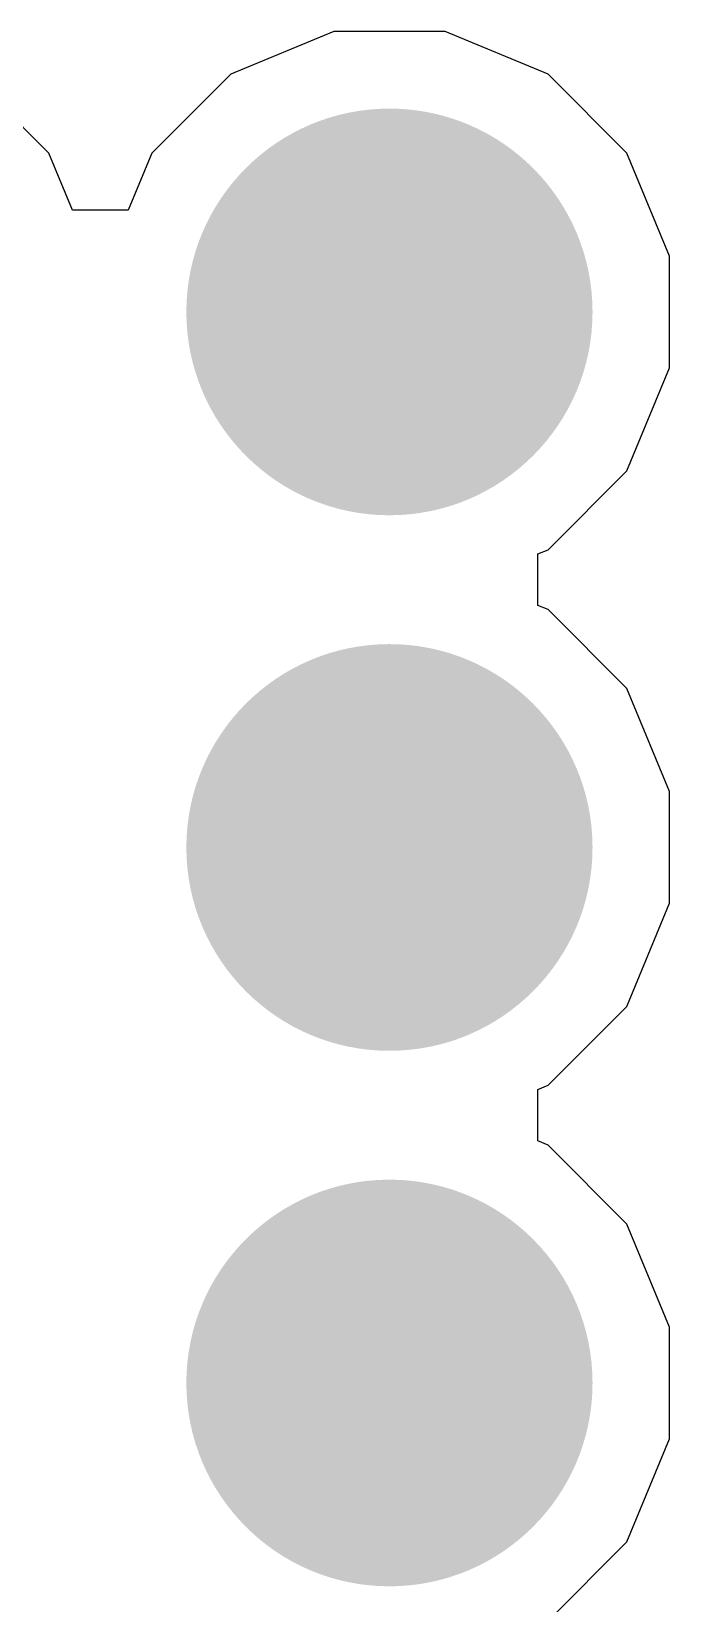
# Model space of a CAD drawing. Header units: inches. Extents: x -5 to 5328, y -4 to 5281.
# Drawn here: x 129.526 to 130.788, y 100.319 to 103.424 of the extents above; entities that cross this region are included whole.
import ezdxf

# ---------------------------------------------------------------- set-up
doc = ezdxf.new("R2010")
doc.units = ezdxf.units.IN
for name, color, linetype in [('Bottom Layer', 5, 'Continuous'), ('Bottom Solder', 6, 'Continuous'), ('Drill Drawing', 1, 'Continuous'), ('Layer 1', 16, 'Continuous'), ('Layer 2', 76, 'Continuous'), ('Top Layer', 1, 'Continuous'), ('Top Solder', 216, 'Continuous'), ('Via Holes', 16, 'Continuous')]:
    doc.layers.add(name, color=color, linetype=linetype)

msp = doc.modelspace()

# ---------------------------------------------------------------- hatches: boundary and pattern name
at = {"layer": 'Bottom Layer'}
h = msp.add_hatch(color=5, dxfattribs=at)
edge = h.paths.add_edge_path()
edge.add_arc((130.2342, 102.8697), 0.3, 0, 360)
h = msp.add_hatch(color=5, dxfattribs=at)
edge = h.paths.add_edge_path()
edge.add_arc((130.2342, 101.812), 0.3, 0, 360)
h = msp.add_hatch(color=5, dxfattribs=at)
edge = h.paths.add_edge_path()
edge.add_arc((130.2342, 100.7543), 0.3, 0, 360)
at = {"layer": 'Bottom Solder'}
h = msp.add_hatch(color=6, dxfattribs=at)
edge = h.paths.add_edge_path()
edge.add_arc((130.2342, 102.8697), 0.4016, 0, 360)
h = msp.add_hatch(color=6, dxfattribs=at)
edge = h.paths.add_edge_path()
edge.add_arc((130.2342, 101.812), 0.4016, 0, 360)
h = msp.add_hatch(color=6, dxfattribs=at)
edge = h.paths.add_edge_path()
edge.add_arc((130.2342, 100.7543), 0.4016, 0, 360)
at = {"layer": 'Layer 1'}
h = msp.add_hatch(color=16, dxfattribs=at)
edge = h.paths.add_edge_path()
edge.add_arc((130.2342, 102.8697), 0.3, 0, 360)
h = msp.add_hatch(color=16, dxfattribs=at)
edge = h.paths.add_edge_path()
edge.add_arc((130.2342, 101.812), 0.3, 0, 360)
h = msp.add_hatch(color=16, dxfattribs=at)
edge = h.paths.add_edge_path()
edge.add_arc((130.2342, 100.7543), 0.3, 0, 360)
at = {"layer": 'Layer 2'}
h = msp.add_hatch(color=76, dxfattribs=at)
edge = h.paths.add_edge_path()
edge.add_arc((130.2342, 102.8697), 0.3, 0, 360)
h = msp.add_hatch(color=76, dxfattribs=at)
edge = h.paths.add_edge_path()
edge.add_arc((130.2342, 101.812), 0.3, 0, 360)
h = msp.add_hatch(color=76, dxfattribs=at)
edge = h.paths.add_edge_path()
edge.add_arc((130.2342, 100.7543), 0.3, 0, 360)
at = {"layer": 'Top Layer'}
h = msp.add_hatch(color=1, dxfattribs=at)
edge = h.paths.add_edge_path()
edge.add_arc((130.2342, 102.8697), 0.3, 0, 360)
h = msp.add_hatch(color=1, dxfattribs=at)
edge = h.paths.add_edge_path()
edge.add_arc((130.2342, 101.812), 0.3, 0, 360)
h = msp.add_hatch(color=1, dxfattribs=at)
edge = h.paths.add_edge_path()
edge.add_arc((130.2342, 100.7543), 0.3, 0, 360)
at = {"layer": 'Top Solder'}
h = msp.add_hatch(color=216, dxfattribs=at)
edge = h.paths.add_edge_path()
edge.add_arc((130.2342, 102.8697), 0.4016, 0, 360)
h = msp.add_hatch(color=216, dxfattribs=at)
edge = h.paths.add_edge_path()
edge.add_arc((130.2342, 101.812), 0.4016, 0, 360)
h = msp.add_hatch(color=216, dxfattribs=at)
edge = h.paths.add_edge_path()
edge.add_arc((130.2342, 100.7543), 0.4016, 0, 360)
at = {"layer": 'Via Holes'}
h = msp.add_hatch(color=7, dxfattribs=at)
edge = h.paths.add_edge_path()
edge.add_arc((130.2342, 102.8697), 0.15, 0, 360)
h = msp.add_hatch(color=7, dxfattribs=at)
edge = h.paths.add_edge_path()
edge.add_arc((130.2342, 101.812), 0.15, 0, 360)
h = msp.add_hatch(color=7, dxfattribs=at)
edge = h.paths.add_edge_path()
edge.add_arc((130.2342, 100.7543), 0.15, 0, 360)

# ---------------------------------------------------------------- linework, layer by layer
at = {"layer": 'Bottom Layer'}
for p, q in [((130.124, 103.4237), (129.9204, 103.3394)), ((130.3444, 103.4237), (130.124, 103.4237)), ((130.548, 103.3394), (130.3444, 103.4237)), ((129.5608, 103.1835), (129.405, 103.3394)), ((129.9204, 103.3394), (129.7645, 103.1835)), ((130.7038, 103.1835), (130.548, 103.3394)), ((129.6077, 103.0704), (129.5608, 103.1835)), ((129.7645, 103.1835), (129.7177, 103.0704)), ((130.7882, 102.9799), (130.7038, 103.1835)), ((129.7177, 103.0704), (129.6077, 103.0704)), ((130.7882, 102.7595), (130.7882, 102.9799)), ((130.7038, 102.5559), (130.7882, 102.7595)), ((130.548, 102.4), (130.7038, 102.5559)), ((130.5278, 102.3917), (130.548, 102.4)), ((130.5278, 102.2901), (130.5278, 102.3917)), ((130.548, 102.2817), (130.5278, 102.2901)), ((130.7038, 102.1258), (130.548, 102.2817)), ((130.7882, 101.9222), (130.7038, 102.1258)), ((130.7882, 101.7018), (130.7882, 101.9222)), ((130.7038, 101.4982), (130.7882, 101.7018)), ((130.548, 101.3424), (130.7038, 101.4982)), ((130.5278, 101.334), (130.548, 101.3424)), ((130.5278, 101.2324), (130.5278, 101.334)), ((130.548, 101.224), (130.5278, 101.2324)), ((130.7038, 101.0682), (130.548, 101.224)), ((130.7882, 100.8645), (130.7038, 101.0682)), ((130.7882, 100.6441), (130.7882, 100.8645)), ((130.7038, 100.4405), (130.7882, 100.6441)), ((130.548, 100.2847), (130.7038, 100.4405))]:
    msp.add_line(p, q, dxfattribs=at)
at = {"layer": 'Drill Drawing'}
for points in [[(130.1072, 102.9967, 0.0508, 0.0508, 0), (130.2342, 103.1237, 0.0508, 0.0508, 0)], [(130.2342, 103.1237, 0.0508, 0.0508, 0), (130.3612, 102.9967, 0.0508, 0.0508, 0)], [(130.158, 102.9459, 0.0508, 0.0508, 0), (130.2342, 103.0221, 0.0508, 0.0508, 0)], [(130.2342, 103.0221, 0.0508, 0.0508, 0), (130.3104, 102.9459, 0.0508, 0.0508, 0)], [(129.9802, 102.9967, 0.0508, 0.0508, 0), (130.1072, 102.8697, 0.0508, 0.0508, 0)], [(129.9802, 102.9967, 0.0508, 0.0508, 0), (130.1072, 102.9967, 0.0508, 0.0508, 0)], [(130.3612, 102.9967, 0.0508, 0.0508, 0), (130.4882, 102.9967, 0.0508, 0.0508, 0)], [(130.3612, 102.8697, 0.0508, 0.0508, 0), (130.4882, 102.9967, 0.0508, 0.0508, 0)], [(130.0818, 102.9459, 0.0508, 0.0508, 0), (130.158, 102.8697, 0.0508, 0.0508, 0)], [(130.0818, 102.9459, 0.0508, 0.0508, 0), (130.158, 102.9459, 0.0508, 0.0508, 0)], [(130.3104, 102.9459, 0.0508, 0.0508, 0), (130.3866, 102.9459, 0.0508, 0.0508, 0)], [(130.3104, 102.8697, 0.0508, 0.0508, 0), (130.3866, 102.9459, 0.0508, 0.0508, 0)], [(129.9802, 102.7427, 0.0508, 0.0508, 0), (130.1072, 102.8697, 0.0508, 0.0508, 0)], [(130.0818, 102.7935, 0.0508, 0.0508, 0), (130.158, 102.8697, 0.0508, 0.0508, 0)], [(130.3104, 102.8697, 0.0508, 0.0508, 0), (130.3866, 102.7935, 0.0508, 0.0508, 0)], [(130.3612, 102.8697, 0.0508, 0.0508, 0), (130.4882, 102.7427, 0.0508, 0.0508, 0)], [(130.0818, 102.7935, 0.0508, 0.0508, 0), (130.158, 102.7935, 0.0508, 0.0508, 0)], [(130.158, 102.7935, 0.0508, 0.0508, 0), (130.2342, 102.7173, 0.0508, 0.0508, 0)], [(130.2342, 102.7173, 0.0508, 0.0508, 0), (130.3104, 102.7935, 0.0508, 0.0508, 0)], [(130.3104, 102.7935, 0.0508, 0.0508, 0), (130.3866, 102.7935, 0.0508, 0.0508, 0)], [(129.9802, 102.7427, 0.0508, 0.0508, 0), (130.1072, 102.7427, 0.0508, 0.0508, 0)], [(130.1072, 102.7427, 0.0508, 0.0508, 0), (130.2342, 102.6157, 0.0508, 0.0508, 0)], [(130.2342, 102.6157, 0.0508, 0.0508, 0), (130.3612, 102.7427, 0.0508, 0.0508, 0)], [(130.3612, 102.7427, 0.0508, 0.0508, 0), (130.4882, 102.7427, 0.0508, 0.0508, 0)], [(130.1072, 101.939, 0.0508, 0.0508, 0), (130.2342, 102.066, 0.0508, 0.0508, 0)], [(130.2342, 102.066, 0.0508, 0.0508, 0), (130.3612, 101.939, 0.0508, 0.0508, 0)], [(130.158, 101.8882, 0.0508, 0.0508, 0), (130.2342, 101.9644, 0.0508, 0.0508, 0)], [(130.2342, 101.9644, 0.0508, 0.0508, 0), (130.3104, 101.8882, 0.0508, 0.0508, 0)], [(129.9802, 101.939, 0.0508, 0.0508, 0), (130.1072, 101.812, 0.0508, 0.0508, 0)], [(129.9802, 101.939, 0.0508, 0.0508, 0), (130.1072, 101.939, 0.0508, 0.0508, 0)], [(130.3612, 101.939, 0.0508, 0.0508, 0), (130.4882, 101.939, 0.0508, 0.0508, 0)], [(130.3612, 101.812, 0.0508, 0.0508, 0), (130.4882, 101.939, 0.0508, 0.0508, 0)], [(130.0818, 101.8882, 0.0508, 0.0508, 0), (130.158, 101.812, 0.0508, 0.0508, 0)], [(130.0818, 101.8882, 0.0508, 0.0508, 0), (130.158, 101.8882, 0.0508, 0.0508, 0)], [(130.3104, 101.8882, 0.0508, 0.0508, 0), (130.3866, 101.8882, 0.0508, 0.0508, 0)], [(130.3104, 101.812, 0.0508, 0.0508, 0), (130.3866, 101.8882, 0.0508, 0.0508, 0)], [(129.9802, 101.685, 0.0508, 0.0508, 0), (130.1072, 101.812, 0.0508, 0.0508, 0)], [(130.0818, 101.7358, 0.0508, 0.0508, 0), (130.158, 101.812, 0.0508, 0.0508, 0)], [(130.3104, 101.812, 0.0508, 0.0508, 0), (130.3866, 101.7358, 0.0508, 0.0508, 0)], [(130.3612, 101.812, 0.0508, 0.0508, 0), (130.4882, 101.685, 0.0508, 0.0508, 0)], [(130.0818, 101.7358, 0.0508, 0.0508, 0), (130.158, 101.7358, 0.0508, 0.0508, 0)], [(130.158, 101.7358, 0.0508, 0.0508, 0), (130.2342, 101.6596, 0.0508, 0.0508, 0)], [(130.2342, 101.6596, 0.0508, 0.0508, 0), (130.3104, 101.7358, 0.0508, 0.0508, 0)], [(130.3104, 101.7358, 0.0508, 0.0508, 0), (130.3866, 101.7358, 0.0508, 0.0508, 0)], [(129.9802, 101.685, 0.0508, 0.0508, 0), (130.1072, 101.685, 0.0508, 0.0508, 0)], [(130.1072, 101.685, 0.0508, 0.0508, 0), (130.2342, 101.558, 0.0508, 0.0508, 0)], [(130.2342, 101.558, 0.0508, 0.0508, 0), (130.3612, 101.685, 0.0508, 0.0508, 0)], [(130.3612, 101.685, 0.0508, 0.0508, 0), (130.4882, 101.685, 0.0508, 0.0508, 0)], [(130.1072, 100.8813, 0.0508, 0.0508, 0), (130.2342, 101.0083, 0.0508, 0.0508, 0)], [(130.2342, 101.0083, 0.0508, 0.0508, 0), (130.3612, 100.8813, 0.0508, 0.0508, 0)], [(130.158, 100.8305, 0.0508, 0.0508, 0), (130.2342, 100.9067, 0.0508, 0.0508, 0)], [(130.2342, 100.9067, 0.0508, 0.0508, 0), (130.3104, 100.8305, 0.0508, 0.0508, 0)], [(129.9802, 100.8813, 0.0508, 0.0508, 0), (130.1072, 100.7543, 0.0508, 0.0508, 0)], [(129.9802, 100.8813, 0.0508, 0.0508, 0), (130.1072, 100.8813, 0.0508, 0.0508, 0)], [(130.3612, 100.8813, 0.0508, 0.0508, 0), (130.4882, 100.8813, 0.0508, 0.0508, 0)], [(130.3612, 100.7543, 0.0508, 0.0508, 0), (130.4882, 100.8813, 0.0508, 0.0508, 0)], [(130.0818, 100.8305, 0.0508, 0.0508, 0), (130.158, 100.7543, 0.0508, 0.0508, 0)], [(130.0818, 100.8305, 0.0508, 0.0508, 0), (130.158, 100.8305, 0.0508, 0.0508, 0)], [(130.3104, 100.8305, 0.0508, 0.0508, 0), (130.3866, 100.8305, 0.0508, 0.0508, 0)], [(130.3104, 100.7543, 0.0508, 0.0508, 0), (130.3866, 100.8305, 0.0508, 0.0508, 0)], [(129.9802, 100.6273, 0.0508, 0.0508, 0), (130.1072, 100.7543, 0.0508, 0.0508, 0)], [(130.0818, 100.6781, 0.0508, 0.0508, 0), (130.158, 100.7543, 0.0508, 0.0508, 0)], [(130.3104, 100.7543, 0.0508, 0.0508, 0), (130.3866, 100.6781, 0.0508, 0.0508, 0)], [(130.3612, 100.7543, 0.0508, 0.0508, 0), (130.4882, 100.6273, 0.0508, 0.0508, 0)], [(130.0818, 100.6781, 0.0508, 0.0508, 0), (130.158, 100.6781, 0.0508, 0.0508, 0)], [(130.158, 100.6781, 0.0508, 0.0508, 0), (130.2342, 100.6019, 0.0508, 0.0508, 0)], [(130.2342, 100.6019, 0.0508, 0.0508, 0), (130.3104, 100.6781, 0.0508, 0.0508, 0)], [(130.3104, 100.6781, 0.0508, 0.0508, 0), (130.3866, 100.6781, 0.0508, 0.0508, 0)], [(129.9802, 100.6273, 0.0508, 0.0508, 0), (130.1072, 100.6273, 0.0508, 0.0508, 0)], [(130.1072, 100.6273, 0.0508, 0.0508, 0), (130.2342, 100.5003, 0.0508, 0.0508, 0)], [(130.2342, 100.5003, 0.0508, 0.0508, 0), (130.3612, 100.6273, 0.0508, 0.0508, 0)], [(130.3612, 100.6273, 0.0508, 0.0508, 0), (130.4882, 100.6273, 0.0508, 0.0508, 0)]]:
    msp.add_lwpolyline(points, format="xyseb", dxfattribs=at)
for points in [[(130.2215, 103.1237, 0.0254, 0.0254, 1), (130.2469, 103.1237, 0.0254, 0.0254, 1)], [(130.2215, 103.1237, 0.0254, 0.0254, 1), (130.2469, 103.1237, 0.0254, 0.0254, 1)], [(130.2215, 103.0221, 0.0254, 0.0254, 1), (130.2469, 103.0221, 0.0254, 0.0254, 1)], [(130.2215, 103.0221, 0.0254, 0.0254, 1), (130.2469, 103.0221, 0.0254, 0.0254, 1)], [(129.9675, 102.9967, 0.0254, 0.0254, 1), (129.9929, 102.9967, 0.0254, 0.0254, 1)], [(129.9675, 102.9967, 0.0254, 0.0254, 1), (129.9929, 102.9967, 0.0254, 0.0254, 1)], [(130.0945, 102.9967, 0.0254, 0.0254, 1), (130.1199, 102.9967, 0.0254, 0.0254, 1)], [(130.0945, 102.9967, 0.0254, 0.0254, 1), (130.1199, 102.9967, 0.0254, 0.0254, 1)], [(130.3485, 102.9967, 0.0254, 0.0254, 1), (130.3739, 102.9967, 0.0254, 0.0254, 1)], [(130.3485, 102.9967, 0.0254, 0.0254, 1), (130.3739, 102.9967, 0.0254, 0.0254, 1)], [(130.4755, 102.9967, 0.0254, 0.0254, 1), (130.5009, 102.9967, 0.0254, 0.0254, 1)], [(130.4755, 102.9967, 0.0254, 0.0254, 1), (130.5009, 102.9967, 0.0254, 0.0254, 1)], [(130.0691, 102.9459, 0.0254, 0.0254, 1), (130.0945, 102.9459, 0.0254, 0.0254, 1)], [(130.0691, 102.9459, 0.0254, 0.0254, 1), (130.0945, 102.9459, 0.0254, 0.0254, 1)], [(130.1453, 102.9459, 0.0254, 0.0254, 1), (130.1707, 102.9459, 0.0254, 0.0254, 1)], [(130.1453, 102.9459, 0.0254, 0.0254, 1), (130.1707, 102.9459, 0.0254, 0.0254, 1)], [(130.2977, 102.9459, 0.0254, 0.0254, 1), (130.3231, 102.9459, 0.0254, 0.0254, 1)], [(130.2977, 102.9459, 0.0254, 0.0254, 1), (130.3231, 102.9459, 0.0254, 0.0254, 1)], [(130.3739, 102.9459, 0.0254, 0.0254, 1), (130.3993, 102.9459, 0.0254, 0.0254, 1)], [(130.3739, 102.9459, 0.0254, 0.0254, 1), (130.3993, 102.9459, 0.0254, 0.0254, 1)], [(130.0945, 102.8697, 0.0254, 0.0254, 1), (130.1199, 102.8697, 0.0254, 0.0254, 1)], [(130.0945, 102.8697, 0.0254, 0.0254, 1), (130.1199, 102.8697, 0.0254, 0.0254, 1)], [(130.1453, 102.8697, 0.0254, 0.0254, 1), (130.1707, 102.8697, 0.0254, 0.0254, 1)], [(130.1453, 102.8697, 0.0254, 0.0254, 1), (130.1707, 102.8697, 0.0254, 0.0254, 1)], [(130.2977, 102.8697, 0.0254, 0.0254, 1), (130.3231, 102.8697, 0.0254, 0.0254, 1)], [(130.2977, 102.8697, 0.0254, 0.0254, 1), (130.3231, 102.8697, 0.0254, 0.0254, 1)], [(130.3485, 102.8697, 0.0254, 0.0254, 1), (130.3739, 102.8697, 0.0254, 0.0254, 1)], [(130.3485, 102.8697, 0.0254, 0.0254, 1), (130.3739, 102.8697, 0.0254, 0.0254, 1)], [(130.0691, 102.7935, 0.0254, 0.0254, 1), (130.0945, 102.7935, 0.0254, 0.0254, 1)], [(130.0691, 102.7935, 0.0254, 0.0254, 1), (130.0945, 102.7935, 0.0254, 0.0254, 1)], [(130.1453, 102.7935, 0.0254, 0.0254, 1), (130.1707, 102.7935, 0.0254, 0.0254, 1)], [(130.1453, 102.7935, 0.0254, 0.0254, 1), (130.1707, 102.7935, 0.0254, 0.0254, 1)], [(130.2977, 102.7935, 0.0254, 0.0254, 1), (130.3231, 102.7935, 0.0254, 0.0254, 1)], [(130.2977, 102.7935, 0.0254, 0.0254, 1), (130.3231, 102.7935, 0.0254, 0.0254, 1)], [(130.3739, 102.7935, 0.0254, 0.0254, 1), (130.3993, 102.7935, 0.0254, 0.0254, 1)], [(130.3739, 102.7935, 0.0254, 0.0254, 1), (130.3993, 102.7935, 0.0254, 0.0254, 1)], [(129.9675, 102.7427, 0.0254, 0.0254, 1), (129.9929, 102.7427, 0.0254, 0.0254, 1)], [(129.9675, 102.7427, 0.0254, 0.0254, 1), (129.9929, 102.7427, 0.0254, 0.0254, 1)], [(130.0945, 102.7427, 0.0254, 0.0254, 1), (130.1199, 102.7427, 0.0254, 0.0254, 1)], [(130.0945, 102.7427, 0.0254, 0.0254, 1), (130.1199, 102.7427, 0.0254, 0.0254, 1)], [(130.3485, 102.7427, 0.0254, 0.0254, 1), (130.3739, 102.7427, 0.0254, 0.0254, 1)], [(130.3485, 102.7427, 0.0254, 0.0254, 1), (130.3739, 102.7427, 0.0254, 0.0254, 1)], [(130.4755, 102.7427, 0.0254, 0.0254, 1), (130.5009, 102.7427, 0.0254, 0.0254, 1)], [(130.4755, 102.7427, 0.0254, 0.0254, 1), (130.5009, 102.7427, 0.0254, 0.0254, 1)], [(130.2215, 102.7173, 0.0254, 0.0254, 1), (130.2469, 102.7173, 0.0254, 0.0254, 1)], [(130.2215, 102.7173, 0.0254, 0.0254, 1), (130.2469, 102.7173, 0.0254, 0.0254, 1)], [(130.2215, 102.6157, 0.0254, 0.0254, 1), (130.2469, 102.6157, 0.0254, 0.0254, 1)], [(130.2215, 102.6157, 0.0254, 0.0254, 1), (130.2469, 102.6157, 0.0254, 0.0254, 1)], [(130.2215, 102.066, 0.0254, 0.0254, 1), (130.2469, 102.066, 0.0254, 0.0254, 1)], [(130.2215, 102.066, 0.0254, 0.0254, 1), (130.2469, 102.066, 0.0254, 0.0254, 1)], [(130.2215, 101.9644, 0.0254, 0.0254, 1), (130.2469, 101.9644, 0.0254, 0.0254, 1)], [(130.2215, 101.9644, 0.0254, 0.0254, 1), (130.2469, 101.9644, 0.0254, 0.0254, 1)], [(129.9675, 101.939, 0.0254, 0.0254, 1), (129.9929, 101.939, 0.0254, 0.0254, 1)], [(129.9675, 101.939, 0.0254, 0.0254, 1), (129.9929, 101.939, 0.0254, 0.0254, 1)], [(130.0945, 101.939, 0.0254, 0.0254, 1), (130.1199, 101.939, 0.0254, 0.0254, 1)], [(130.0945, 101.939, 0.0254, 0.0254, 1), (130.1199, 101.939, 0.0254, 0.0254, 1)], [(130.3485, 101.939, 0.0254, 0.0254, 1), (130.3739, 101.939, 0.0254, 0.0254, 1)], [(130.3485, 101.939, 0.0254, 0.0254, 1), (130.3739, 101.939, 0.0254, 0.0254, 1)], [(130.4755, 101.939, 0.0254, 0.0254, 1), (130.5009, 101.939, 0.0254, 0.0254, 1)], [(130.4755, 101.939, 0.0254, 0.0254, 1), (130.5009, 101.939, 0.0254, 0.0254, 1)], [(130.0691, 101.8882, 0.0254, 0.0254, 1), (130.0945, 101.8882, 0.0254, 0.0254, 1)], [(130.0691, 101.8882, 0.0254, 0.0254, 1), (130.0945, 101.8882, 0.0254, 0.0254, 1)], [(130.1453, 101.8882, 0.0254, 0.0254, 1), (130.1707, 101.8882, 0.0254, 0.0254, 1)], [(130.1453, 101.8882, 0.0254, 0.0254, 1), (130.1707, 101.8882, 0.0254, 0.0254, 1)], [(130.2977, 101.8882, 0.0254, 0.0254, 1), (130.3231, 101.8882, 0.0254, 0.0254, 1)], [(130.2977, 101.8882, 0.0254, 0.0254, 1), (130.3231, 101.8882, 0.0254, 0.0254, 1)], [(130.3739, 101.8882, 0.0254, 0.0254, 1), (130.3993, 101.8882, 0.0254, 0.0254, 1)], [(130.3739, 101.8882, 0.0254, 0.0254, 1), (130.3993, 101.8882, 0.0254, 0.0254, 1)], [(130.0945, 101.812, 0.0254, 0.0254, 1), (130.1199, 101.812, 0.0254, 0.0254, 1)], [(130.0945, 101.812, 0.0254, 0.0254, 1), (130.1199, 101.812, 0.0254, 0.0254, 1)], [(130.1453, 101.812, 0.0254, 0.0254, 1), (130.1707, 101.812, 0.0254, 0.0254, 1)], [(130.1453, 101.812, 0.0254, 0.0254, 1), (130.1707, 101.812, 0.0254, 0.0254, 1)], [(130.2977, 101.812, 0.0254, 0.0254, 1), (130.3231, 101.812, 0.0254, 0.0254, 1)], [(130.2977, 101.812, 0.0254, 0.0254, 1), (130.3231, 101.812, 0.0254, 0.0254, 1)], [(130.3485, 101.812, 0.0254, 0.0254, 1), (130.3739, 101.812, 0.0254, 0.0254, 1)], [(130.3485, 101.812, 0.0254, 0.0254, 1), (130.3739, 101.812, 0.0254, 0.0254, 1)], [(130.0691, 101.7358, 0.0254, 0.0254, 1), (130.0945, 101.7358, 0.0254, 0.0254, 1)], [(130.0691, 101.7358, 0.0254, 0.0254, 1), (130.0945, 101.7358, 0.0254, 0.0254, 1)], [(130.1453, 101.7358, 0.0254, 0.0254, 1), (130.1707, 101.7358, 0.0254, 0.0254, 1)], [(130.1453, 101.7358, 0.0254, 0.0254, 1), (130.1707, 101.7358, 0.0254, 0.0254, 1)], [(130.2977, 101.7358, 0.0254, 0.0254, 1), (130.3231, 101.7358, 0.0254, 0.0254, 1)], [(130.2977, 101.7358, 0.0254, 0.0254, 1), (130.3231, 101.7358, 0.0254, 0.0254, 1)], [(130.3739, 101.7358, 0.0254, 0.0254, 1), (130.3993, 101.7358, 0.0254, 0.0254, 1)], [(130.3739, 101.7358, 0.0254, 0.0254, 1), (130.3993, 101.7358, 0.0254, 0.0254, 1)], [(129.9675, 101.685, 0.0254, 0.0254, 1), (129.9929, 101.685, 0.0254, 0.0254, 1)], [(129.9675, 101.685, 0.0254, 0.0254, 1), (129.9929, 101.685, 0.0254, 0.0254, 1)], [(130.0945, 101.685, 0.0254, 0.0254, 1), (130.1199, 101.685, 0.0254, 0.0254, 1)], [(130.0945, 101.685, 0.0254, 0.0254, 1), (130.1199, 101.685, 0.0254, 0.0254, 1)], [(130.3485, 101.685, 0.0254, 0.0254, 1), (130.3739, 101.685, 0.0254, 0.0254, 1)], [(130.3485, 101.685, 0.0254, 0.0254, 1), (130.3739, 101.685, 0.0254, 0.0254, 1)], [(130.4755, 101.685, 0.0254, 0.0254, 1), (130.5009, 101.685, 0.0254, 0.0254, 1)], [(130.4755, 101.685, 0.0254, 0.0254, 1), (130.5009, 101.685, 0.0254, 0.0254, 1)], [(130.2215, 101.6596, 0.0254, 0.0254, 1), (130.2469, 101.6596, 0.0254, 0.0254, 1)], [(130.2215, 101.6596, 0.0254, 0.0254, 1), (130.2469, 101.6596, 0.0254, 0.0254, 1)], [(130.2215, 101.558, 0.0254, 0.0254, 1), (130.2469, 101.558, 0.0254, 0.0254, 1)], [(130.2215, 101.558, 0.0254, 0.0254, 1), (130.2469, 101.558, 0.0254, 0.0254, 1)], [(130.2215, 101.0083, 0.0254, 0.0254, 1), (130.2469, 101.0083, 0.0254, 0.0254, 1)], [(130.2215, 101.0083, 0.0254, 0.0254, 1), (130.2469, 101.0083, 0.0254, 0.0254, 1)], [(130.2215, 100.9067, 0.0254, 0.0254, 1), (130.2469, 100.9067, 0.0254, 0.0254, 1)], [(130.2215, 100.9067, 0.0254, 0.0254, 1), (130.2469, 100.9067, 0.0254, 0.0254, 1)], [(129.9675, 100.8813, 0.0254, 0.0254, 1), (129.9929, 100.8813, 0.0254, 0.0254, 1)], [(129.9675, 100.8813, 0.0254, 0.0254, 1), (129.9929, 100.8813, 0.0254, 0.0254, 1)], [(130.0945, 100.8813, 0.0254, 0.0254, 1), (130.1199, 100.8813, 0.0254, 0.0254, 1)], [(130.0945, 100.8813, 0.0254, 0.0254, 1), (130.1199, 100.8813, 0.0254, 0.0254, 1)], [(130.3485, 100.8813, 0.0254, 0.0254, 1), (130.3739, 100.8813, 0.0254, 0.0254, 1)], [(130.3485, 100.8813, 0.0254, 0.0254, 1), (130.3739, 100.8813, 0.0254, 0.0254, 1)], [(130.4755, 100.8813, 0.0254, 0.0254, 1), (130.5009, 100.8813, 0.0254, 0.0254, 1)], [(130.4755, 100.8813, 0.0254, 0.0254, 1), (130.5009, 100.8813, 0.0254, 0.0254, 1)], [(130.0691, 100.8305, 0.0254, 0.0254, 1), (130.0945, 100.8305, 0.0254, 0.0254, 1)], [(130.0691, 100.8305, 0.0254, 0.0254, 1), (130.0945, 100.8305, 0.0254, 0.0254, 1)], [(130.1453, 100.8305, 0.0254, 0.0254, 1), (130.1707, 100.8305, 0.0254, 0.0254, 1)], [(130.1453, 100.8305, 0.0254, 0.0254, 1), (130.1707, 100.8305, 0.0254, 0.0254, 1)], [(130.2977, 100.8305, 0.0254, 0.0254, 1), (130.3231, 100.8305, 0.0254, 0.0254, 1)], [(130.2977, 100.8305, 0.0254, 0.0254, 1), (130.3231, 100.8305, 0.0254, 0.0254, 1)], [(130.3739, 100.8305, 0.0254, 0.0254, 1), (130.3993, 100.8305, 0.0254, 0.0254, 1)], [(130.3739, 100.8305, 0.0254, 0.0254, 1), (130.3993, 100.8305, 0.0254, 0.0254, 1)], [(130.0945, 100.7543, 0.0254, 0.0254, 1), (130.1199, 100.7543, 0.0254, 0.0254, 1)], [(130.0945, 100.7543, 0.0254, 0.0254, 1), (130.1199, 100.7543, 0.0254, 0.0254, 1)], [(130.1453, 100.7543, 0.0254, 0.0254, 1), (130.1707, 100.7543, 0.0254, 0.0254, 1)], [(130.1453, 100.7543, 0.0254, 0.0254, 1), (130.1707, 100.7543, 0.0254, 0.0254, 1)], [(130.2977, 100.7543, 0.0254, 0.0254, 1), (130.3231, 100.7543, 0.0254, 0.0254, 1)], [(130.2977, 100.7543, 0.0254, 0.0254, 1), (130.3231, 100.7543, 0.0254, 0.0254, 1)], [(130.3485, 100.7543, 0.0254, 0.0254, 1), (130.3739, 100.7543, 0.0254, 0.0254, 1)], [(130.3485, 100.7543, 0.0254, 0.0254, 1), (130.3739, 100.7543, 0.0254, 0.0254, 1)], [(130.0691, 100.6781, 0.0254, 0.0254, 1), (130.0945, 100.6781, 0.0254, 0.0254, 1)], [(130.0691, 100.6781, 0.0254, 0.0254, 1), (130.0945, 100.6781, 0.0254, 0.0254, 1)], [(130.1453, 100.6781, 0.0254, 0.0254, 1), (130.1707, 100.6781, 0.0254, 0.0254, 1)], [(130.1453, 100.6781, 0.0254, 0.0254, 1), (130.1707, 100.6781, 0.0254, 0.0254, 1)], [(130.2977, 100.6781, 0.0254, 0.0254, 1), (130.3231, 100.6781, 0.0254, 0.0254, 1)], [(130.2977, 100.6781, 0.0254, 0.0254, 1), (130.3231, 100.6781, 0.0254, 0.0254, 1)], [(130.3739, 100.6781, 0.0254, 0.0254, 1), (130.3993, 100.6781, 0.0254, 0.0254, 1)], [(130.3739, 100.6781, 0.0254, 0.0254, 1), (130.3993, 100.6781, 0.0254, 0.0254, 1)], [(129.9675, 100.6273, 0.0254, 0.0254, 1), (129.9929, 100.6273, 0.0254, 0.0254, 1)], [(129.9675, 100.6273, 0.0254, 0.0254, 1), (129.9929, 100.6273, 0.0254, 0.0254, 1)], [(130.0945, 100.6273, 0.0254, 0.0254, 1), (130.1199, 100.6273, 0.0254, 0.0254, 1)], [(130.0945, 100.6273, 0.0254, 0.0254, 1), (130.1199, 100.6273, 0.0254, 0.0254, 1)], [(130.3485, 100.6273, 0.0254, 0.0254, 1), (130.3739, 100.6273, 0.0254, 0.0254, 1)], [(130.3485, 100.6273, 0.0254, 0.0254, 1), (130.3739, 100.6273, 0.0254, 0.0254, 1)], [(130.4755, 100.6273, 0.0254, 0.0254, 1), (130.5009, 100.6273, 0.0254, 0.0254, 1)], [(130.4755, 100.6273, 0.0254, 0.0254, 1), (130.5009, 100.6273, 0.0254, 0.0254, 1)], [(130.2215, 100.6019, 0.0254, 0.0254, 1), (130.2469, 100.6019, 0.0254, 0.0254, 1)], [(130.2215, 100.6019, 0.0254, 0.0254, 1), (130.2469, 100.6019, 0.0254, 0.0254, 1)], [(130.2215, 100.5003, 0.0254, 0.0254, 1), (130.2469, 100.5003, 0.0254, 0.0254, 1)], [(130.2215, 100.5003, 0.0254, 0.0254, 1), (130.2469, 100.5003, 0.0254, 0.0254, 1)]]:
    msp.add_lwpolyline(points, format="xyseb", close=True, dxfattribs=at)
at = {"layer": 'Layer 1'}
for p, q in [((130.124, 103.4237), (129.9204, 103.3394)), ((130.3444, 103.4237), (130.124, 103.4237)), ((130.548, 103.3394), (130.3444, 103.4237)), ((129.5608, 103.1835), (129.405, 103.3394)), ((129.9204, 103.3394), (129.7645, 103.1835)), ((130.7038, 103.1835), (130.548, 103.3394)), ((129.6077, 103.0704), (129.5608, 103.1835)), ((129.7645, 103.1835), (129.7177, 103.0704)), ((130.7882, 102.9799), (130.7038, 103.1835)), ((129.7177, 103.0704), (129.6077, 103.0704)), ((130.7882, 102.7595), (130.7882, 102.9799)), ((130.7038, 102.5559), (130.7882, 102.7595)), ((130.548, 102.4), (130.7038, 102.5559)), ((130.5278, 102.3917), (130.548, 102.4)), ((130.5278, 102.2901), (130.5278, 102.3917)), ((130.548, 102.2817), (130.5278, 102.2901)), ((130.7038, 102.1258), (130.548, 102.2817)), ((130.7882, 101.9222), (130.7038, 102.1258)), ((130.7882, 101.7018), (130.7882, 101.9222)), ((130.7038, 101.4982), (130.7882, 101.7018)), ((130.548, 101.3424), (130.7038, 101.4982)), ((130.5278, 101.334), (130.548, 101.3424)), ((130.5278, 101.2324), (130.5278, 101.334)), ((130.548, 101.224), (130.5278, 101.2324)), ((130.7038, 101.0682), (130.548, 101.224)), ((130.7882, 100.8645), (130.7038, 101.0682)), ((130.7882, 100.6441), (130.7882, 100.8645)), ((130.7038, 100.4405), (130.7882, 100.6441)), ((130.548, 100.2847), (130.7038, 100.4405))]:
    msp.add_line(p, q, dxfattribs=at)

doc.saveas('drawing.dxf')
